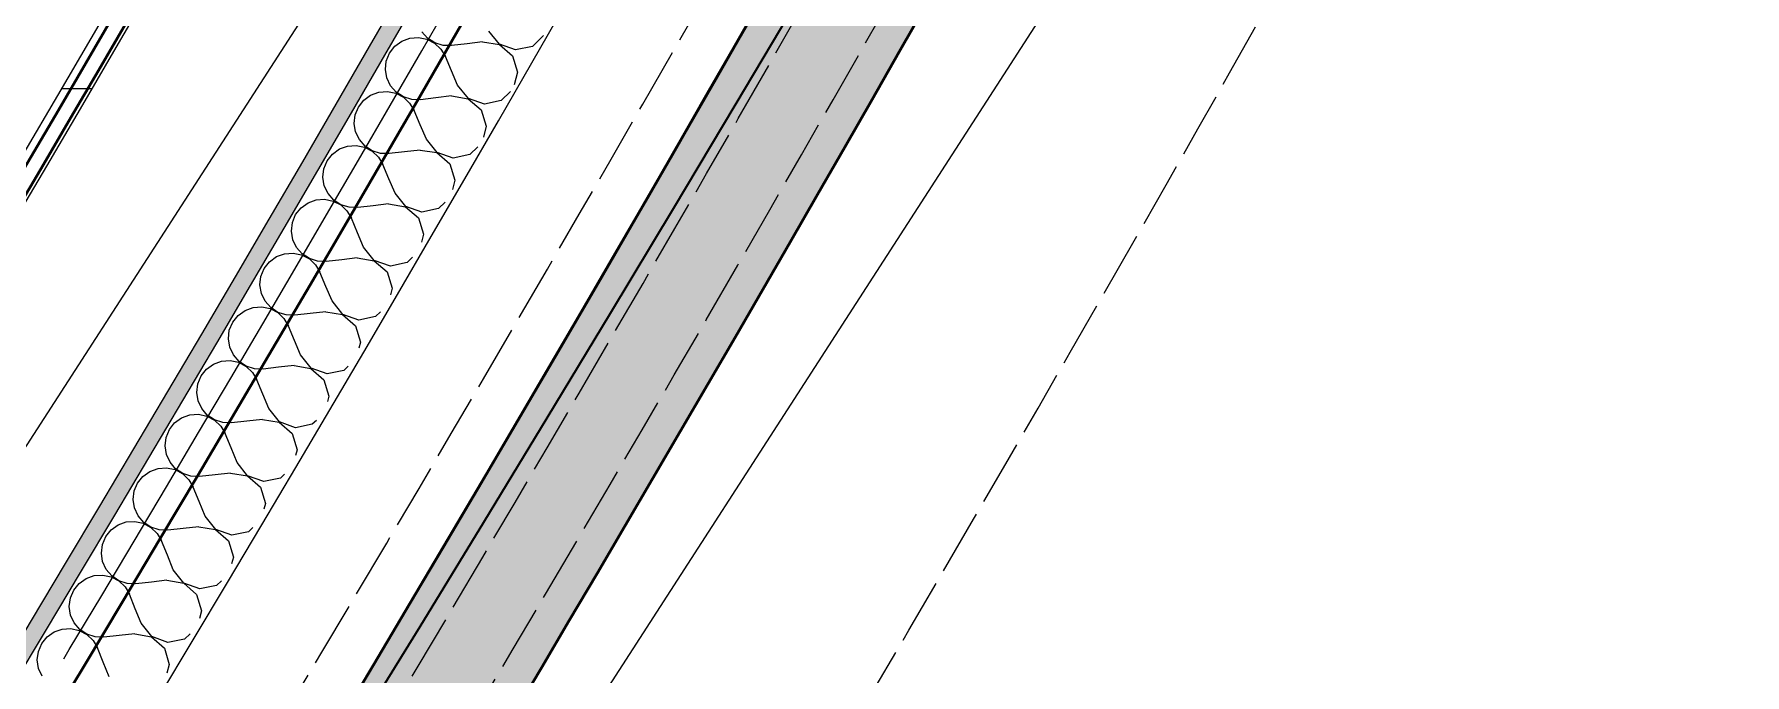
# Model space of a CAD drawing. Header units: millimetres. Extents: x -99530 to 90294, y -97212 to 56397.
# Drawn here: x -2822 to -1649, y -58202 to -57763 of the extents above; entities that cross this region are included whole.
import ezdxf
from ezdxf.enums import TextEntityAlignment as Align

# ---------------------------------------------------------------- set-up
doc = ezdxf.new("R2010")
doc.units = ezdxf.units.MM
doc.header["$MEASUREMENT"] = 0
doc.linetypes.add('Double Dashed', pattern=[1093.611073, 529.166651, -211.666656, 141.111112, -211.666656])
doc.linetypes.add('Hidden Line', pattern=[55, 45, -10])
for name, color, linetype, lineweight, true_color in [('0_Pen_No__29', 7, 'Continuous', 50, 0x2a2a2a), ('A-60-M_Mechanical_Pen_No__29', 7, 'Continuous', 50, 0x2a2a2a), ('New_A-05-M_Gross_Int_WC_s_Pen_No__74', 7, 'Continuous', 20, 0x606060), ('New_A-15-MG_Structural_Grid_Phase_2_Pen_No__222', 7, 'Continuous', 13, 0x65af33), ('New_A-20-M_Hard_Landscape_Pen_No__53', 7, 'Continuous', 35, 0x444444), ('New_A-25-M_Wall_Ext_Pen_No__107', 7, 'Continuous', 15, 0xa6a6a6), ('New_A-25-M_Wall_Ext_Pen_No__27', 7, 'Continuous', 50, 0x2a2a2a), ('New_A-25-M_Wall_Int_Pen_No__107', 7, 'Continuous', 15, 0xa6a6a6), ('New_A-25-M_Wall_Int_Pen_No__149', 7, 'Continuous', 0, 0x2a2a2a), ('New_A-35-M_FFE_Sanitary_Pen_No__211', 7, 'Continuous', 13, 0xebf6ff), ('New_A-35-M_FFE_Sanitary_Pen_No__27', 7, 'Continuous', 50, 0x2a2a2a)]:
    doc.layers.add(name, color=color, linetype=linetype, lineweight=lineweight, true_color=true_color)
for name, color, linetype in [('A-20-M_Floor_Slab', 7, 'Continuous'), ('A-25-M_Wall_Ext', 7, 'Continuous'), ('New_A-05-M_Gross_Int_WC_s', 7, 'Continuous'), ('New_A-15-MG_Structural_Grid_Phase_2', 7, 'Continuous'), ('New_A-20-M_Hard_Landscape', 7, 'Continuous'), ('New_A-25-M_Wall_Ext', 7, 'Continuous'), ('New_A-25-M_Wall_Int', 7, 'Continuous'), ('New_A-35-M_FFE_Sanitary', 7, 'Continuous'), ('New_A-40-M_Soft_Landscaping_P2', 7, 'Continuous')]:
    doc.layers.add(name, color=color, linetype=linetype)
for name, color, linetype, lineweight in [('A-20-M_Floor_Slab_Pen_No__89', 8, 'Continuous', 20), ('A-25-M_Wall_Ext_Pen_No__87', 8, 'Continuous', 20), ('New_A-25-M_Wall_Ext_Pen_No__87', 8, 'Continuous', 20), ('New_A-25-M_Wall_Int_Pen_No__193', 7, 'Continuous', 18), ('New_A-40-M_Soft_Landscaping_P2_Pen_No__150', 7, 'Continuous', 0), ('New_ArchiCAD Zone Stamps_Pen_No__6', 7, 'Continuous', 35)]:
    doc.layers.add(name, color=color, linetype=linetype, lineweight=lineweight)
doc.styles.add('GENERATED_STYLE_1', font='')
doc.styles.add('GENERATED_STYLE_3', font='')
doc.styles.add('GENERATED_STYLE_4', font='')
doc.styles.get('GENERATED_STYLE_1').set_extended_font_data('Arial', bold=True)
doc.styles.get('GENERATED_STYLE_3').set_extended_font_data('Arial')
doc.styles.get('GENERATED_STYLE_4').set_extended_font_data('Swis721 BT')

# ---------------------------------------------------------------- blocks, each defined once
blk = doc.blocks.new('Mesh_7_1', base_point=(-2004.1, -57229.4))
at = {"layer": 'New_A-20-M_Hard_Landscape_Pen_No__53', "linetype": 'Continuous', "flags": 128}
blk.add_lwpolyline([(-2004.1, -57229.4, -0.183374), (-18001.8, -70543.4), (-17579.3, -76160.8), (-17223, -76133.9), (-14657.1, -75939.9), (-15007.7, -71280.4, 0.205807), (-603, -57840.4)], format="xyb", close=True, dxfattribs=at)
blk = doc.blocks.new('Male WC_INB 0163_87_1', base_point=(-7292.1, -60664.2))
at = {"layer": 'New_A-05-M_Gross_Int_WC_s_Pen_No__74', "linetype": 'Continuous'}
blk.add_arc((-26580.2, -43935.2), 27309.7, 326.63138, 336.58338, dxfattribs=at)
at = {"layer": 'New_ArchiCAD Zone Stamps_Pen_No__6'}
for tag, height, style, p in [('ROOM_NAME', 250, 'GENERATED_STYLE_1', (-7557.7, -59352)), ('zoneNameLine2', 250, 'GENERATED_STYLE_1', (-7746.1, -59784.1)), ('ROOM_NUMBER', 200, 'GENERATED_STYLE_3', (-7934.5, -60204.8)), ('measuredAreaCode', 200, 'GENERATED_STYLE_3', (-8091.6, -60564.9)), ('DUMMY_649', 200, 'GENERATED_STYLE_3', (-7784.2, -60699)), ('DUMMY_650', 200, 'GENERATED_STYLE_3', (-7294.8, -60912.3)), ('DUMMY_651', 133.3, 'GENERATED_STYLE_3', (-7015.5, -61018.9))]:
    blk.add_attdef(tag, text='', height=height, rotation=336.4404, dxfattribs=dict(at, style=style)).set_placement(p, align=Align.TOP_LEFT)
blk = doc.blocks.new('Mesh_23_1', base_point=(-15007.7, -71280.4))
at = {"layer": 'New_A-40-M_Soft_Landscaping_P2_Pen_No__150', "linetype": 'Continuous', "flags": 128}
blk.add_lwpolyline([(-15007.7, -71280.4), (-14657.1, -75939.9, 0.09191), (5945.5, -69347.8), (9078.1, -62163.8), (-603, -57840.4, -0.205807)], format="xyb", close=True, dxfattribs=at)
blk = doc.blocks.new('Slab_98_1', base_point=(-4661.6, -61666.9))
at = {"layer": 'A-20-M_Floor_Slab_Pen_No__89', "linetype": 'Continuous', "flags": 128}
blk.add_lwpolyline([(-4661.6, -61666.9), (-5233.2, -61169.7), (-2072.9, -56277.4), (-1394, -56608.6)], close=True, dxfattribs=at)
blk = doc.blocks.new('Slab_99_1', base_point=(-5233.2, -61169.7))
at = {"layer": 'A-20-M_Floor_Slab_Pen_No__89', "linetype": 'Continuous', "flags": 128}
blk.add_lwpolyline([(-5233.2, -61169.7), (-4985.5, -61385.1), (-1778.7, -56420.9), (-2072.9, -56277.4)], close=True, dxfattribs=at)
blk = doc.blocks.new('Wall_128_1', base_point=(-38176, -69536.6))
at = {"layer": 'New_A-25-M_Wall_Ext_Pen_No__107', "linetype": 'Continuous', "lineweight": 0, "true_color": 0x535353}
blk.add_hatch(color=251, dxfattribs=at).paths.add_polyline_path([(-7888.7, -64664.4), (-7855.1, -64701.5), (-7821.6, -64738.5, 0.106432), (-877.5, -55078.3), (-969.2, -55038.4, -0.106432)])
at = {"layer": 'New_A-25-M_Wall_Ext_Pen_No__27', "linetype": 'Continuous'}
for radius, end in [(28161.8, 336.44044), (28261.8, 331.6191)]:
    blk.add_arc((-26783.5, -43782), radius, 312.13949, end, dxfattribs=at)
blk = doc.blocks.new('Wall_131_1', base_point=(-38175.9, -69536.5))
at = {"layer": 'New_A-25-M_Wall_Ext_Pen_No__87', "linetype": 'Hidden Line'}
for radius in [28161.8, 28211.8]:
    blk.add_arc((-26758.9, -43792.8), radius, 246.08329, 336.44041, dxfattribs=at)
blk = doc.blocks.new('Wall_418_1', base_point=(-38294.6, -69816.9))
at = {"layer": 'A-25-M_Wall_Ext_Pen_No__87', "linetype": 'Hidden Line'}
for radius, start, end in [(28130.8, 246.16287, 336.76285), (28469.8, 246.15506, 336.76093)]:
    blk.add_arc((-26785.3, -43777.2), radius, start, end, dxfattribs=at)
blk = doc.blocks.new('*X1078')
at = {"layer": 'New_A-25-M_Wall_Int_Pen_No__107', "linetype": 'Continuous'}
for p, q in [((-2574.8, -57770.8), (-2570.1, -57767.4)), ((-2570.1, -57767.4), (-2564.5, -57765.3)), ((-2564.5, -57765.3), (-2558.6, -57764.9)), ((-2558.6, -57764.9), (-2552.8, -57766)), ((-2552.5, -57765.4), (-2556.4, -57761)), ((-2552.8, -57766), (-2547.6, -57768.7)), ((-2547.5, -57768.6), (-2552.5, -57765.4)), ((-2547.6, -57768.7), (-2543.3, -57772.8)), ((-2541.8, -57770.3), (-2547.5, -57768.6)), ((-2525.3, -57769.1), (-2535.9, -57770.4)), ((-2514.7, -57767.9), (-2525.3, -57769.1)), ((-2514.7, -57767.9), (-2503.1, -57769.7)), ((-2503, -57769.5), (-2510.4, -57760.4)), ((-2503.1, -57769.7), (-2494.2, -57777.3)), ((-2492, -57773.4), (-2503, -57769.5)), ((-2472.9, -57763.4), (-2480.5, -57770.9)), ((-2581.3, -57786.8), (-2580.7, -57781)), ((-2580.7, -57781), (-2578.5, -57775.5)), ((-2578.5, -57775.5), (-2574.8, -57770.8)), ((-2543.3, -57772.8), (-2540.2, -57777.8)), ((-2535.9, -57770.4), (-2541.8, -57770.3)), ((-2536, -57787.7), (-2540.2, -57777.8)), ((-2494.2, -57777.3), (-2490.7, -57788.5)), ((-2480.5, -57770.9), (-2492, -57773.4)), ((-2580.3, -57792.6), (-2581.3, -57786.8)), ((-2577.8, -57798), (-2580.3, -57792.6)), ((-2531.8, -57797.5), (-2536, -57787.7)), ((-2490.7, -57788.5), (-2492.9, -57797.3)), ((-2596.2, -57807.8), (-2591.5, -57804.4)), ((-2591.5, -57804.4), (-2585.9, -57802.3)), ((-2585.9, -57802.3), (-2580, -57801.9)), ((-2580, -57801.9), (-2574.2, -57803)), ((-2573.9, -57802.4), (-2577.8, -57798)), ((-2574.2, -57803), (-2569, -57805.8)), ((-2568.9, -57805.6), (-2573.9, -57802.4)), ((-2536.1, -57804.9), (-2546.7, -57806.2)), ((-2536.1, -57804.9), (-2524.5, -57806.8)), ((-2524.4, -57806.6), (-2531.8, -57797.5)), ((-2495.5, -57801.8), (-2501.9, -57808)), ((-2602.1, -57817.9), (-2599.9, -57812.5)), ((-2599.9, -57812.5), (-2596.2, -57807.8)), ((-2569, -57805.8), (-2564.7, -57809.8)), ((-2563.2, -57807.3), (-2568.9, -57805.6)), ((-2564.7, -57809.8), (-2561.6, -57814.9)), ((-2557.3, -57807.5), (-2563.2, -57807.3)), ((-2557.4, -57824.7), (-2561.6, -57814.9)), ((-2546.7, -57806.2), (-2557.3, -57807.5)), ((-2524.5, -57806.8), (-2515.6, -57814.4)), ((-2513.4, -57810.5), (-2524.4, -57806.6)), ((-2515.6, -57814.4), (-2512.1, -57825.6)), ((-2501.9, -57808), (-2513.4, -57810.5)), ((-2602.7, -57823.8), (-2602.1, -57817.9)), ((-2601.8, -57829.6), (-2602.7, -57823.8)), ((-2553.2, -57834.6), (-2557.4, -57824.7)), ((-2512.1, -57825.6), (-2514, -57833.1)), ((-2612.9, -57841.3), (-2607.4, -57839.3)), ((-2607.4, -57839.3), (-2601.5, -57838.8)), ((-2599.2, -57834.9), (-2601.8, -57829.6)), ((-2601.5, -57838.8), (-2595.7, -57840)), ((-2595.3, -57839.4), (-2599.2, -57834.9)), ((-2595.7, -57840), (-2590.5, -57842.8)), ((-2590.4, -57842.6), (-2595.3, -57839.4)), ((-2545.9, -57843.7), (-2553.2, -57834.6)), ((-2518, -57839.9), (-2523.4, -57845.1)), ((-2623.6, -57854.9), (-2621.3, -57849.4)), ((-2621.3, -57849.4), (-2617.7, -57844.8)), ((-2617.7, -57844.8), (-2612.9, -57841.3)), ((-2590.5, -57842.8), (-2586.1, -57846.8)), ((-2584.7, -57844.3), (-2590.4, -57842.6)), ((-2586.1, -57846.8), (-2583.1, -57851.9)), ((-2578.8, -57844.5), (-2584.7, -57844.3)), ((-2578.9, -57861.7), (-2583.1, -57851.9)), ((-2568.2, -57843.2), (-2578.8, -57844.5)), ((-2557.5, -57842), (-2568.2, -57843.2)), ((-2557.5, -57842), (-2546, -57843.8)), ((-2546, -57843.8), (-2537.1, -57851.5)), ((-2534.8, -57847.6), (-2545.9, -57843.7)), ((-2537.1, -57851.5), (-2533.6, -57862.7)), ((-2523.4, -57845.1), (-2534.8, -57847.6)), ((-2624.2, -57860.7), (-2623.6, -57854.9)), ((-2623.3, -57866.6), (-2624.2, -57860.7)), ((-2574.7, -57871.6), (-2578.9, -57861.7)), ((-2533.6, -57862.7), (-2535.2, -57869)), ((-2620.7, -57871.9), (-2623.3, -57866.6)), ((-2616.8, -57876.3), (-2620.7, -57871.9)), ((-2567.4, -57880.7), (-2574.7, -57871.6)), ((-2645.1, -57891.8), (-2642.9, -57886.3)), ((-2642.9, -57886.3), (-2639.2, -57881.7)), ((-2639.2, -57881.7), (-2634.4, -57878.2)), ((-2634.4, -57878.2), (-2628.9, -57876.2)), ((-2628.9, -57876.2), (-2623, -57875.8)), ((-2623, -57875.8), (-2617.2, -57877)), ((-2617.2, -57877), (-2612, -57879.7)), ((-2611.9, -57879.6), (-2616.8, -57876.3)), ((-2612, -57879.7), (-2607.7, -57883.8)), ((-2606.2, -57881.3), (-2611.9, -57879.6)), ((-2607.7, -57883.8), (-2604.6, -57888.8)), ((-2600.3, -57881.5), (-2606.2, -57881.3)), ((-2589.7, -57880.2), (-2600.3, -57881.5)), ((-2579.1, -57879), (-2589.7, -57880.2)), ((-2579.1, -57879), (-2567.5, -57880.9)), ((-2567.5, -57880.9), (-2558.6, -57888.5)), ((-2556.4, -57884.6), (-2567.4, -57880.7)), ((-2544.9, -57882.1), (-2556.4, -57884.6)), ((-2540.4, -57877.8), (-2544.9, -57882.1)), ((-2645.8, -57897.6), (-2645.1, -57891.8)), ((-2644.8, -57903.5), (-2645.8, -57897.6)), ((-2600.5, -57898.7), (-2604.6, -57888.8)), ((-2596.3, -57908.6), (-2600.5, -57898.7)), ((-2558.6, -57888.5), (-2555.1, -57899.7)), ((-2642.3, -57908.8), (-2644.8, -57903.5)), ((-2638.4, -57913.3), (-2642.3, -57908.8)), ((-2589, -57917.7), (-2596.3, -57908.6)), ((-2555.1, -57899.7), (-2556.5, -57905.1)), ((-2664.5, -57923.2), (-2660.8, -57918.6)), ((-2660.8, -57918.6), (-2656, -57915.1)), ((-2656, -57915.1), (-2650.5, -57913.1)), ((-2650.5, -57913.1), (-2644.6, -57912.7)), ((-2644.6, -57912.7), (-2638.8, -57913.9)), ((-2638.8, -57913.9), (-2633.5, -57916.6)), ((-2633.5, -57916.5), (-2638.4, -57913.3)), ((-2627.8, -57918.2), (-2633.5, -57916.5)), ((-2633.5, -57916.6), (-2629.2, -57920.7)), ((-2629.2, -57920.7), (-2626.2, -57925.8)), ((-2621.9, -57918.4), (-2627.8, -57918.2)), ((-2611.3, -57917.2), (-2621.9, -57918.4)), ((-2600.6, -57916), (-2611.3, -57917.2)), ((-2600.6, -57916), (-2589.1, -57917.9)), ((-2589.1, -57917.9), (-2580.2, -57925.5)), ((-2577.9, -57921.6), (-2589, -57917.7)), ((-2566.5, -57919.2), (-2577.9, -57921.6)), ((-2562.7, -57915.5), (-2566.5, -57919.2)), ((-2667.4, -57934.5), (-2666.7, -57928.7)), ((-2666.7, -57928.7), (-2664.5, -57923.2)), ((-2622.1, -57935.7), (-2626.2, -57925.8)), ((-2580.2, -57925.5), (-2576.8, -57936.7)), ((-2666.4, -57940.3), (-2667.4, -57934.5)), ((-2663.9, -57945.7), (-2666.4, -57940.3)), ((-2660, -57950.1), (-2663.9, -57945.7)), ((-2617.9, -57945.5), (-2622.1, -57935.7)), ((-2610.6, -57954.7), (-2617.9, -57945.5)), ((-2576.8, -57936.7), (-2577.9, -57941.4)), ((-2686.1, -57960.1), (-2682.4, -57955.4)), ((-2682.4, -57955.4), (-2677.6, -57952)), ((-2677.6, -57952), (-2672.1, -57950)), ((-2672.1, -57950), (-2666.2, -57949.6)), ((-2666.2, -57949.6), (-2660.4, -57950.8)), ((-2660.4, -57950.8), (-2655.2, -57953.5)), ((-2655.1, -57953.4), (-2660, -57950.1)), ((-2655.2, -57953.5), (-2650.9, -57957.6)), ((-2649.4, -57955.1), (-2655.1, -57953.4)), ((-2650.9, -57957.6), (-2647.9, -57962.7)), ((-2643.5, -57955.3), (-2649.4, -57955.1)), ((-2632.9, -57954.1), (-2643.5, -57955.3)), ((-2622.3, -57952.9), (-2632.9, -57954.1)), ((-2622.3, -57952.9), (-2610.7, -57954.8)), ((-2610.7, -57954.8), (-2601.9, -57962.5)), ((-2599.6, -57958.6), (-2610.6, -57954.7)), ((-2588.1, -57956.2), (-2599.6, -57958.6)), ((-2584.8, -57953), (-2588.1, -57956.2)), ((-2689, -57971.4), (-2688.4, -57965.5)), ((-2688.4, -57965.5), (-2686.1, -57960.1)), ((-2643.7, -57972.6), (-2647.9, -57962.7)), ((-2601.9, -57962.5), (-2598.4, -57973.7)), ((-2688.1, -57977.2), (-2689, -57971.4)), ((-2685.6, -57982.5), (-2688.1, -57977.2)), ((-2639.6, -57982.4), (-2643.7, -57972.6)), ((-2598.4, -57973.7), (-2599.5, -57977.8)), ((-2707.8, -57996.9), (-2704.1, -57992.3)), ((-2704.1, -57992.3), (-2699.3, -57988.8)), ((-2699.3, -57988.8), (-2693.8, -57986.8)), ((-2693.8, -57986.8), (-2687.9, -57986.4)), ((-2687.9, -57986.4), (-2682.1, -57987.6)), ((-2681.7, -57987), (-2685.6, -57982.5)), ((-2682.1, -57987.6), (-2676.9, -57990.4)), ((-2676.8, -57990.2), (-2681.7, -57987)), ((-2676.9, -57990.4), (-2672.6, -57994.5)), ((-2671.1, -57992), (-2676.8, -57990.2)), ((-2665.2, -57992.2), (-2671.1, -57992)), ((-2654.6, -57991), (-2665.2, -57992.2)), ((-2643.9, -57989.8), (-2654.6, -57991)), ((-2643.9, -57989.8), (-2632.4, -57991.8)), ((-2632.3, -57991.6), (-2639.6, -57982.4)), ((-2632.4, -57991.8), (-2623.6, -57999.5)), ((-2621.3, -57995.6), (-2632.3, -57991.6)), ((-2606.8, -57990.3), (-2609.8, -57993.1)), ((-2710.8, -58008.2), (-2710.1, -58002.3)), ((-2710.1, -58002.3), (-2707.8, -57996.9)), ((-2672.6, -57994.5), (-2669.6, -57999.6)), ((-2665.5, -58009.4), (-2669.6, -57999.6)), ((-2623.6, -57999.5), (-2620.1, -58010.7)), ((-2609.8, -57993.1), (-2621.3, -57995.6)), ((-2709.8, -58014), (-2710.8, -58008.2)), ((-2707.3, -58019.3), (-2709.8, -58014)), ((-2661.3, -58019.3), (-2665.5, -58009.4)), ((-2620.1, -58010.7), (-2621.1, -58014.5)), ((-2725.9, -58029), (-2721.1, -58025.6)), ((-2721.1, -58025.6), (-2715.5, -58023.6)), ((-2715.5, -58023.6), (-2709.6, -58023.2)), ((-2709.6, -58023.2), (-2703.8, -58024.5)), ((-2703.5, -58023.8), (-2707.3, -58019.3)), ((-2703.8, -58024.5), (-2698.6, -58027.2)), ((-2698.5, -58027.1), (-2703.5, -58023.8)), ((-2698.6, -58027.2), (-2694.3, -58031.3)), ((-2692.9, -58028.9), (-2698.5, -58027.1)), ((-2676.3, -58027.9), (-2687, -58029)), ((-2665.7, -58026.7), (-2676.3, -58027.9)), ((-2665.7, -58026.7), (-2654.1, -58028.6)), ((-2654, -58028.5), (-2661.3, -58019.3)), ((-2628.7, -58027.4), (-2631.6, -58030.1)), ((-2732.5, -58044.9), (-2731.8, -58039.1)), ((-2731.8, -58039.1), (-2729.5, -58033.6)), ((-2729.5, -58033.6), (-2725.9, -58029)), ((-2694.3, -58031.3), (-2691.3, -58036.4)), ((-2687, -58029), (-2692.9, -58028.9)), ((-2687.2, -58046.3), (-2691.3, -58036.4)), ((-2654.1, -58028.6), (-2645.3, -58036.4)), ((-2643, -58032.5), (-2654, -58028.5)), ((-2645.3, -58036.4), (-2641.9, -58047.6)), ((-2631.6, -58030.1), (-2643, -58032.5)), ((-2731.6, -58050.8), (-2732.5, -58044.9)), ((-2729.1, -58056.1), (-2731.6, -58050.8)), ((-2683.1, -58056.2), (-2687.2, -58046.3)), ((-2641.9, -58047.6), (-2642.9, -58051.4)), ((-2747.7, -58065.8), (-2742.9, -58062.4)), ((-2742.9, -58062.4), (-2737.3, -58060.4)), ((-2737.3, -58060.4), (-2731.4, -58060)), ((-2731.4, -58060), (-2725.6, -58061.2)), ((-2725.3, -58060.6), (-2729.1, -58056.1)), ((-2725.6, -58061.2), (-2720.4, -58064)), ((-2720.3, -58063.9), (-2725.3, -58060.6)), ((-2675.9, -58065.4), (-2683.1, -58056.2)), ((-2753.6, -58075.8), (-2751.4, -58070.4)), ((-2751.4, -58070.4), (-2747.7, -58065.8)), ((-2720.4, -58064), (-2716.1, -58068.1)), ((-2714.7, -58065.7), (-2720.3, -58063.9)), ((-2716.1, -58068.1), (-2713.1, -58073.2)), ((-2708.8, -58065.8), (-2714.7, -58065.7)), ((-2709.1, -58083.1), (-2713.1, -58073.2)), ((-2698.1, -58064.7), (-2708.8, -58065.8)), ((-2687.5, -58063.5), (-2698.1, -58064.7)), ((-2687.5, -58063.5), (-2675.9, -58065.5)), ((-2664.8, -58069.4), (-2675.9, -58065.4)), ((-2675.9, -58065.5), (-2667.1, -58073.2)), ((-2667.1, -58073.2), (-2663.7, -58084.4)), ((-2653.4, -58067), (-2664.8, -58069.4)), ((-2650.5, -58064.2), (-2653.4, -58067)), ((-2754.3, -58081.7), (-2753.6, -58075.8)), ((-2753.4, -58087.5), (-2754.3, -58081.7)), ((-2705, -58093), (-2709.1, -58083.1)), ((-2663.7, -58084.4), (-2664.8, -58088.4)), ((-2764.7, -58099.1), (-2759.2, -58097.1)), ((-2759.2, -58097.1), (-2753.3, -58096.8)), ((-2751, -58092.9), (-2753.4, -58087.5)), ((-2753.3, -58096.8), (-2747.5, -58098)), ((-2747.1, -58097.4), (-2751, -58092.9)), ((-2747.5, -58098), (-2742.3, -58100.8)), ((-2742.2, -58100.6), (-2747.1, -58097.4)), ((-2697.7, -58102.2), (-2705, -58093)), ((-2775.5, -58112.5), (-2773.2, -58107.1)), ((-2773.2, -58107.1), (-2769.5, -58102.5)), ((-2769.5, -58102.5), (-2764.7, -58099.1)), ((-2742.3, -58100.8), (-2738, -58104.9)), ((-2736.5, -58102.4), (-2742.2, -58100.6)), ((-2738, -58104.9), (-2735, -58110)), ((-2730.6, -58102.6), (-2736.5, -58102.4)), ((-2730.9, -58119.9), (-2735, -58110)), ((-2720, -58101.5), (-2730.6, -58102.6)), ((-2709.3, -58100.4), (-2720, -58101.5)), ((-2709.3, -58100.4), (-2697.8, -58102.3)), ((-2697.8, -58102.3), (-2689, -58110.1)), ((-2686.7, -58106.2), (-2697.7, -58102.2)), ((-2689, -58110.1), (-2685.6, -58121.3)), ((-2675.2, -58103.8), (-2686.7, -58106.2)), ((-2672.2, -58100.9), (-2675.2, -58103.8)), ((-2776.2, -58118.4), (-2775.5, -58112.5)), ((-2775.3, -58124.2), (-2776.2, -58118.4)), ((-2726.9, -58129.8), (-2730.9, -58119.9)), ((-2685.6, -58121.3), (-2686.8, -58125.7)), ((-2786.6, -58135.8), (-2781.1, -58133.8)), ((-2781.1, -58133.8), (-2775.2, -58133.5)), ((-2772.9, -58129.6), (-2775.3, -58124.2)), ((-2775.2, -58133.5), (-2769.4, -58134.7)), ((-2769, -58134.1), (-2772.9, -58129.6)), ((-2719.6, -58139), (-2726.9, -58129.8)), ((-2797.4, -58149.2), (-2795.1, -58143.8)), ((-2795.1, -58143.8), (-2791.4, -58139.2)), ((-2791.4, -58139.2), (-2786.6, -58135.8)), ((-2769.4, -58134.7), (-2764.2, -58137.5)), ((-2764.1, -58137.4), (-2769, -58134.1)), ((-2764.2, -58137.5), (-2759.9, -58141.6)), ((-2758.5, -58139.2), (-2764.1, -58137.4)), ((-2759.9, -58141.6), (-2756.9, -58146.7)), ((-2752.6, -58139.4), (-2758.5, -58139.2)), ((-2741.9, -58138.3), (-2752.6, -58139.4)), ((-2731.3, -58137.1), (-2741.9, -58138.3)), ((-2731.3, -58137.1), (-2719.7, -58139.1)), ((-2719.7, -58139.1), (-2710.9, -58146.9)), ((-2708.6, -58143), (-2719.6, -58139)), ((-2697.2, -58140.7), (-2708.6, -58143)), ((-2693.7, -58137.4), (-2697.2, -58140.7)), ((-2798.2, -58155.1), (-2797.4, -58149.2)), ((-2797.3, -58160.9), (-2798.2, -58155.1)), ((-2752.9, -58156.6), (-2756.9, -58146.7)), ((-2748.8, -58166.5), (-2752.9, -58156.6)), ((-2710.9, -58146.9), (-2707.6, -58158.1)), ((-2794.8, -58166.3), (-2797.3, -58160.9)), ((-2791, -58170.8), (-2794.8, -58166.3)), ((-2741.6, -58175.7), (-2748.8, -58166.5)), ((-2707.6, -58158.1), (-2708.9, -58163.2)), ((-2819.4, -58185.9), (-2817.1, -58180.4)), ((-2817.1, -58180.4), (-2813.4, -58175.8)), ((-2813.4, -58175.8), (-2808.6, -58172.5)), ((-2808.6, -58172.5), (-2803, -58170.5)), ((-2803, -58170.5), (-2797.1, -58170.1)), ((-2797.1, -58170.1), (-2791.4, -58171.4)), ((-2791.4, -58171.4), (-2786.1, -58174.2)), ((-2786.1, -58174.1), (-2791, -58170.8)), ((-2780.4, -58175.9), (-2786.1, -58174.1)), ((-2786.1, -58174.2), (-2781.9, -58178.3)), ((-2781.9, -58178.3), (-2778.9, -58183.4)), ((-2774.5, -58176.1), (-2780.4, -58175.9)), ((-2763.9, -58175), (-2774.5, -58176.1)), ((-2753.2, -58173.9), (-2763.9, -58175)), ((-2753.2, -58173.9), (-2741.7, -58175.9)), ((-2741.7, -58175.9), (-2732.9, -58183.7)), ((-2730.6, -58179.8), (-2741.6, -58175.7)), ((-2719.1, -58177.5), (-2730.6, -58179.8)), ((-2715.2, -58173.7), (-2719.1, -58177.5)), ((-2820.2, -58191.7), (-2819.4, -58185.9)), ((-2819.3, -58197.5), (-2820.2, -58191.7)), ((-2774.9, -58193.3), (-2778.9, -58183.4)), ((-2732.9, -58183.7), (-2729.6, -58194.9)), ((-2816.8, -58202.9), (-2819.3, -58197.5)), ((-2770.8, -58203.2), (-2774.9, -58193.3)), ((-2729.6, -58194.9), (-2731.2, -58200.8))]:
    blk.add_line(p, q, dxfattribs=at)
blk = doc.blocks.new('Wall_458_1', base_point=(-7921.5, -64417.2))
at = {"layer": 'New_A-25-M_Wall_Int_Pen_No__107', "linetype": 'Continuous'}
h = blk.add_hatch(dxfattribs=at)
h.set_pattern_fill('Plywood_0001', color=256, style=0, pattern_type=2)
h.set_pattern_definition([(0, (0, 0), (0, 200), [])])
h.paths.add_polyline_path([(-1322.1, -54884.5, -0.105152), (-8043, -64284.3), (-8030.8, -64297.6, 0.105152), (-1305.6, -54891.7)])
blk.add_hatch(color=256, dxfattribs=at).paths.add_polyline_path([(-7921.5, -64417.2, 0.105152), (-1157.1, -54956.4), (-1168.1, -54951.6, -0.105152), (-7929.6, -64408.3)])
at = {"layer": 'New_A-25-M_Wall_Int_Pen_No__149', "linetype": 'Continuous'}
for radius in [27776.8, 28046.8]:
    blk.add_arc((-26783.5, -43782), radius, 312.42955, 336.44041, dxfattribs=at)
at = {"layer": 'New_A-25-M_Wall_Int_Pen_No__193', "linetype": 'Continuous'}
for radius in [27794.8, 27944.8, 27956.8]:
    blk.add_arc((-26783.5, -43782), radius, 312.42955, 336.44041, dxfattribs=at)
at = {"layer": 'New_A-25-M_Wall_Int', "color": 250, "lineweight": 50, "true_color": 0x2a2a2a}
blk.add_blockref('*X1078', (0, 0), dxfattribs=at)
blk = doc.blocks.new('Standard grid marker_26')
at = {"layer": 'New_A-15-MG_Structural_Grid_Phase_2_Pen_No__222', "linetype": 'Double Dashed'}
blk.add_arc((0, 0), 27977.6, 0, 90.63597, dxfattribs=at)
at = {"layer": 'New_A-15-MG_Structural_Grid_Phase_2_Pen_No__222', "style": 'GENERATED_STYLE_4'}
blk.add_attdef('AC_MarkerText_1', text='', height=350, rotation=90.3066, dxfattribs=at).set_placement((-1326.2, 28008), align=Align.MIDDLE_CENTER)
blk = doc.blocks.new('Mesh_27_1', base_point=(-603, -57840.4))
at = {"layer": 'New_A-40-M_Soft_Landscaping_P2_Pen_No__150', "linetype": 'Continuous', "flags": 128}
blk.add_lwpolyline([(-603, -57840.4, -0.205807), (-15007.7, -71280.4), (-14916.9, -72486.2, 0.161424), (-1600, -63958.3), (1156.8, -58626.3)], format="xyb", close=True, dxfattribs=at)
blk = doc.blocks.new('Wall_560_1', base_point=(-3595.2, -59083.2))
at = {"layer": 'New_A-35-M_FFE_Sanitary_Pen_No__211', "linetype": 'Continuous'}
h = blk.add_hatch(dxfattribs=at)
h.set_pattern_fill('Plaster_0001', color=256, style=0, pattern_type=2)
h.set_pattern_definition([(241.49663, (0, 0), (-152.2107, 82.6553), [0, -100]), (241.49663, (52.24, -85.27), (-152.2107, 82.6553), [0, -100])])
h.paths.add_polyline_path([(-3586.8, -59088.7, 0.043119), (-1307.3, -54890.9), (-1316.5, -54886.9, -0.043119), (-3595.2, -59083.2)])
at = {"layer": 'New_A-35-M_FFE_Sanitary_Pen_No__27', "linetype": 'Continuous'}
for radius in [27736.5, 27746.5]:
    blk.add_arc((-26739.9, -43798), radius, 326.55858, 336.43467, dxfattribs=at)

msp = doc.modelspace()

# ---------------------------------------------------------------- linework, layer by layer
at = {"layer": '0_Pen_No__29', "linetype": 'Continuous', "flags": 128}
for points in [[(-5038.6, -61677.4, 0.057708), (-1524.3, -56234.2)], [(-5038.6, -61677.4, 0.057708), (-1524.3, -56234.2)], [(-1524.3, -56234.2, -0.057708), (-5038.6, -61677.4)]]:
    msp.add_lwpolyline(points, format="xyb", dxfattribs=at)
at = {"layer": 'A-60-M_Mechanical_Pen_No__29', "linetype": 'Continuous'}
msp.add_arc((-26783.5, -43782), 27991.8, 320.54676, 333.75783, dxfattribs=at)

# ---------------------------------------------------------------- block references
at = {"layer": 'A-20-M_Floor_Slab', "color": 8, "linetype": 'Continuous', "lineweight": 20}
for name, p in [('Slab_98_1', (-4661.6, -61666.9)), ('Slab_99_1', (-5233.2, -61169.7))]:
    msp.add_blockref(name, p, dxfattribs=at)
at = {"layer": 'A-25-M_Wall_Ext', "color": 250, "lineweight": 50, "true_color": 0x2a2a2a}
msp.add_blockref('Wall_418_1', (-38294.6, -69816.9), dxfattribs=at)
at = {"layer": 'New_A-05-M_Gross_Int_WC_s', "linetype": 'Continuous'}
msp.add_blockref('Male WC_INB 0163_87_1', (-7292.1, -60664.2), dxfattribs=at)
at = {"layer": 'New_A-15-MG_Structural_Grid_Phase_2', "color": 8, "linetype": 'Continuous', "lineweight": 15, "zscale": 1000, "rotation": 246.1337837427074}
msp.add_blockref('Standard grid marker_26', (-26783.5, -43781.2), dxfattribs=at)
at = {"layer": 'New_A-20-M_Hard_Landscape', "color": 49, "lineweight": 35, "true_color": 0x444444}
msp.add_blockref('Mesh_7_1', (-2004.1, -57229.4), dxfattribs=at)
at = {"layer": 'New_A-25-M_Wall_Ext', "color": 250, "lineweight": 50, "true_color": 0x2a2a2a}
for name, p in [('Wall_128_1', (-38176, -69536.6)), ('Wall_131_1', (-38175.9, -69536.5))]:
    msp.add_blockref(name, p, dxfattribs=at)
at = {"layer": 'New_A-25-M_Wall_Int', "color": 250, "lineweight": 50, "true_color": 0x2a2a2a}
msp.add_blockref('Wall_458_1', (-7921.5, -64417.2), dxfattribs=at)
at = {"layer": 'New_A-35-M_FFE_Sanitary', "color": 250, "lineweight": 50, "true_color": 0x2a2a2a}
msp.add_blockref('Wall_560_1', (-3595.2, -59083.2), dxfattribs=at)
at = {"layer": 'New_A-40-M_Soft_Landscaping_P2'}
for name, p in [('Mesh_23_1', (-15007.7, -71280.4)), ('Mesh_27_1', (-603, -57840.4))]:
    msp.add_blockref(name, p, dxfattribs=at)

doc.saveas('drawing.dxf')
